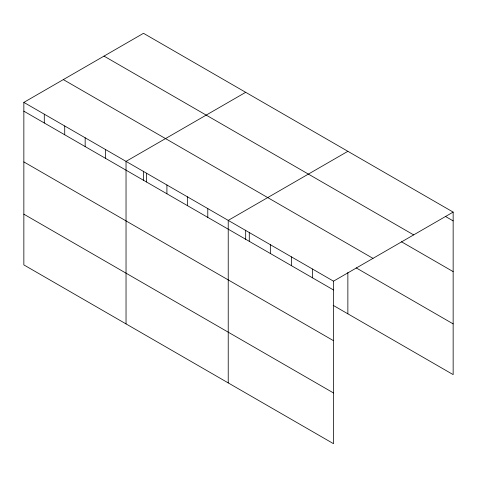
<?xml version="1.0" encoding="UTF-8"?>
<svg xmlns="http://www.w3.org/2000/svg" width="477" height="477" viewBox="0 0 477 477"><rect width="100%" height="100%" fill="white"/><g stroke="black" fill="none" stroke-linecap="round" stroke-linejoin="round"><path stroke-width="0.72" d="M23.85 102.388L333.506 281.168L333.506 443.688L23.85 264.908L23.85 102.388L143.494 33.312L453.15 212.092L453.15 374.612L333.179 305.346M245.679 92.311L126.035 161.387L126.035 323.901M347.864 151.31L228.227 220.386L228.227 382.9M333.506 281.168L453.15 212.092M445.494 216.469L453.15 220.887M104.01 56.107L413.666 234.887M401.467 241.773L453.15 271.616M63.334 79.593L372.99 258.373M356.164 267.883L453.15 323.883M23.85 111.183L333.506 289.962M23.85 161.912L333.506 340.691M23.85 214.179L333.506 392.959M347.864 272.516L347.864 313.824M312.453 269.01L312.453 277.805M291.393 256.853L291.393 265.647M270.34 244.701L270.34 253.49M249.28 232.543L249.28 241.332M245.679 230.188L245.679 239.609M207.787 208.586L207.787 217.381M187.348 196.786L187.348 205.581M166.914 184.987L166.914 193.781M146.475 173.187L146.475 181.981M143.494 171.189L143.494 180.61M105.602 149.587L105.602 158.382M85.162 137.787L85.162 146.582M64.723 125.988L64.723 134.782M44.289 114.188L44.289 122.983"/></g></svg>
